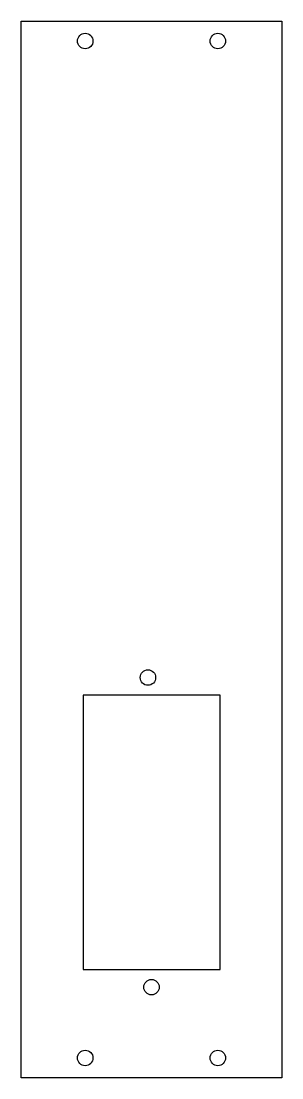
# Model space of a CAD drawing. Header units: millimetres. Extents: x 186 to 245, y -119 to 119.
import ezdxf

# ---------------------------------------------------------------- set-up
doc = ezdxf.new("R2010")
doc.units = ezdxf.units.MM
doc.layers.get('0').update_dxf_attribs({"linetype": 'CONTINUOUS'})

msp = doc.modelspace()

# ---------------------------------------------------------------- linework, layer by layer
for points in [[(245.31, 119.5), (245.31, -119.4), (186.31, -119.4), (186.31, 119.5)], [(231.31, -32.9), (200.31, -32.9), (200.31, -94.9), (231.31, -94.9)]]:
    msp.add_lwpolyline(points, close=True)
for centre in [(200.81, 115), (230.81, 115), (215, -28.9), (215.81, -98.9), (200.81, -114.9), (230.81, -114.9)]:
    msp.add_circle(centre, 1.75)

doc.saveas('drawing.dxf')
